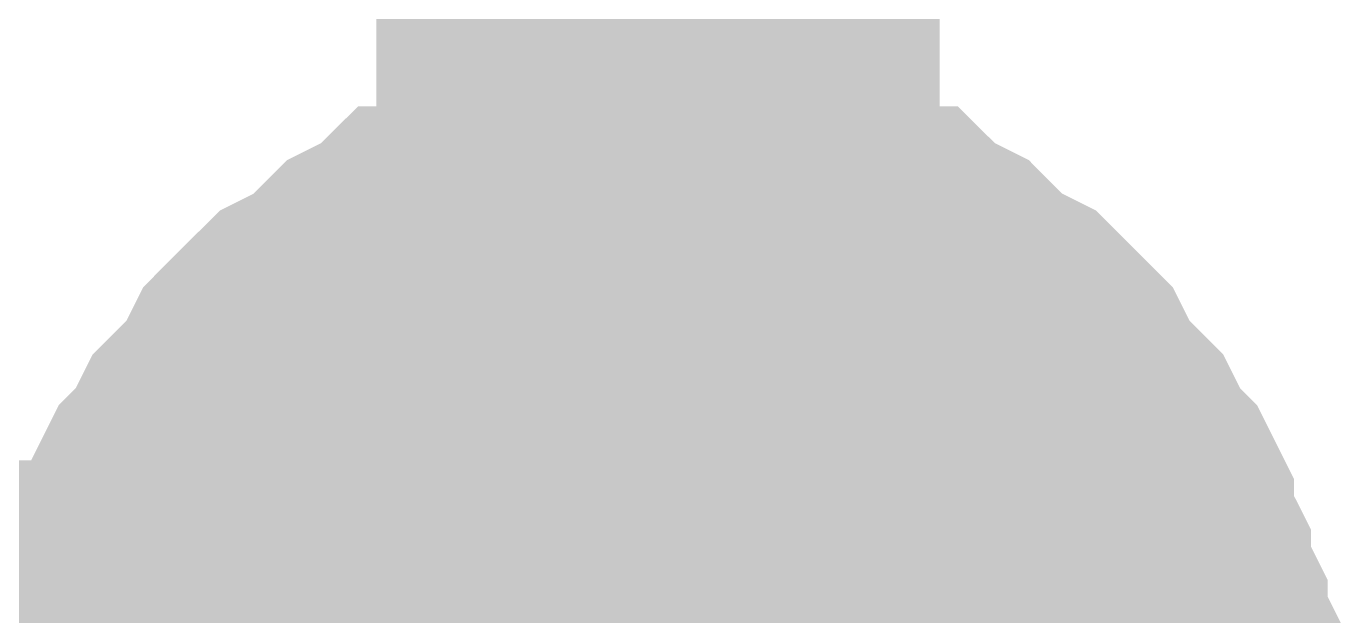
# Model space of a CAD drawing. Header units: inches. Extents: x 0 to 841, y 0 to 594.
# Drawn here: x 504.169 to 505.922, y 232.665 to 233.45 of the extents above; entities that cross this region are included whole.
import ezdxf

# ---------------------------------------------------------------- set-up
doc = ezdxf.new("R2010")
doc.units = ezdxf.units.IN
doc.layers.add('Sheet', color=255, linetype='Continuous')

msp = doc.modelspace()

# ---------------------------------------------------------------- linework, layer by layer
at = {"layer": 'Sheet'}
for points in [[(505.0087, 237.4832, 0.7493, 0.7493, 0), (505.0087, 232.4973, 0.7493, 0.7493, 0)], [(504.2452, 232.4973, 0.2997, 0.2997, 0), (504.2452, 232.5422, 0.2997, 0.2997, 0), (504.2452, 232.5647, 0.2997, 0.2997, 0), (504.2452, 232.6096, 0.2997, 0.2997, 0), (504.2676, 232.6545, 0.2997, 0.2997, 0), (504.2676, 232.677, 0.2997, 0.2997, 0), (504.2901, 232.7219, 0.2997, 0.2997, 0), (504.2901, 232.7443, 0.2997, 0.2997, 0), (504.3125, 232.7892, 0.2997, 0.2997, 0), (504.3125, 232.8117, 0.2997, 0.2997, 0), (504.335, 232.8566, 0.2997, 0.2997, 0), (504.3575, 232.8791, 0.2997, 0.2997, 0), (504.3799, 232.924, 0.2997, 0.2997, 0), (504.4024, 232.9465, 0.2997, 0.2997, 0), (504.4248, 232.9689, 0.2997, 0.2997, 0), (504.4473, 233.0138, 0.2997, 0.2997, 0), (504.4697, 233.0363, 0.2997, 0.2997, 0), (504.4922, 233.0588, 0.2997, 0.2997, 0), (504.5147, 233.0812, 0.2997, 0.2997, 0), (504.5596, 233.1037, 0.2997, 0.2997, 0), (504.582, 233.1261, 0.2997, 0.2997, 0), (504.6045, 233.1486, 0.2997, 0.2997, 0), (504.6494, 233.1711, 0.2997, 0.2997, 0), (504.6719, 233.1935, 0.2997, 0.2997, 0), (504.7168, 233.1935, 0.2997, 0.2997, 0), (504.7392, 233.216, 0.2997, 0.2997, 0), (504.7842, 233.216, 0.2997, 0.2997, 0), (504.8066, 233.2384, 0.2997, 0.2997, 0), (504.8515, 233.2384, 0.2997, 0.2997, 0), (504.8964, 233.2609, 0.2997, 0.2997, 0), (504.9189, 233.2609, 0.2997, 0.2997, 0), (504.9638, 233.2609, 0.2997, 0.2997, 0), (505.0087, 233.2609, 0.2997, 0.2997, 0)], [(504.2452, 232.4973, 0.2997, 0.2997, 0), (504.2452, 232.5422, 0.2997, 0.2997, 0), (504.2452, 232.5647, 0.2997, 0.2997, 0), (504.2452, 232.6096, 0.2997, 0.2997, 0), (504.2676, 232.6545, 0.2997, 0.2997, 0), (504.2676, 232.677, 0.2997, 0.2997, 0), (504.2901, 232.7219, 0.2997, 0.2997, 0), (504.2901, 232.7443, 0.2997, 0.2997, 0), (504.3125, 232.7892, 0.2997, 0.2997, 0), (504.3125, 232.8117, 0.2997, 0.2997, 0), (504.335, 232.8566, 0.2997, 0.2997, 0), (504.3575, 232.8791, 0.2997, 0.2997, 0), (504.3799, 232.924, 0.2997, 0.2997, 0), (504.4024, 232.9465, 0.2997, 0.2997, 0), (504.4248, 232.9689, 0.2997, 0.2997, 0), (504.4473, 233.0138, 0.2997, 0.2997, 0), (504.4697, 233.0363, 0.2997, 0.2997, 0), (504.4922, 233.0588, 0.2997, 0.2997, 0), (504.5147, 233.0812, 0.2997, 0.2997, 0), (504.5596, 233.1037, 0.2997, 0.2997, 0), (504.582, 233.1261, 0.2997, 0.2997, 0), (504.6045, 233.1486, 0.2997, 0.2997, 0), (504.6494, 233.1711, 0.2997, 0.2997, 0), (504.6719, 233.1935, 0.2997, 0.2997, 0), (504.7168, 233.1935, 0.2997, 0.2997, 0), (504.7392, 233.216, 0.2997, 0.2997, 0), (504.7842, 233.216, 0.2997, 0.2997, 0), (504.8066, 233.2384, 0.2997, 0.2997, 0), (504.8515, 233.2384, 0.2997, 0.2997, 0), (504.8964, 233.2609, 0.2997, 0.2997, 0), (504.9189, 233.2609, 0.2997, 0.2997, 0), (504.9638, 233.2609, 0.2997, 0.2997, 0), (505.0087, 233.2609, 0.2997, 0.2997, 0)], [(504.2452, 232.4973, 0.2997, 0.2997, 0), (504.2452, 232.5422, 0.2997, 0.2997, 0), (504.2452, 232.5647, 0.2997, 0.2997, 0), (504.2452, 232.6096, 0.2997, 0.2997, 0), (504.2676, 232.6545, 0.2997, 0.2997, 0), (504.2676, 232.677, 0.2997, 0.2997, 0), (504.2901, 232.7219, 0.2997, 0.2997, 0), (504.2901, 232.7443, 0.2997, 0.2997, 0), (504.3125, 232.7892, 0.2997, 0.2997, 0), (504.3125, 232.8117, 0.2997, 0.2997, 0), (504.335, 232.8566, 0.2997, 0.2997, 0), (504.3575, 232.8791, 0.2997, 0.2997, 0), (504.3799, 232.924, 0.2997, 0.2997, 0), (504.4024, 232.9465, 0.2997, 0.2997, 0), (504.4248, 232.9689, 0.2997, 0.2997, 0), (504.4473, 233.0138, 0.2997, 0.2997, 0), (504.4697, 233.0363, 0.2997, 0.2997, 0), (504.4922, 233.0588, 0.2997, 0.2997, 0), (504.5147, 233.0812, 0.2997, 0.2997, 0), (504.5596, 233.1037, 0.2997, 0.2997, 0), (504.582, 233.1261, 0.2997, 0.2997, 0), (504.6045, 233.1486, 0.2997, 0.2997, 0), (504.6494, 233.1711, 0.2997, 0.2997, 0), (504.6719, 233.1935, 0.2997, 0.2997, 0), (504.7168, 233.1935, 0.2997, 0.2997, 0), (504.7392, 233.216, 0.2997, 0.2997, 0), (504.7842, 233.216, 0.2997, 0.2997, 0), (504.8066, 233.2384, 0.2997, 0.2997, 0), (504.8515, 233.2384, 0.2997, 0.2997, 0), (504.8964, 233.2609, 0.2997, 0.2997, 0), (504.9189, 233.2609, 0.2997, 0.2997, 0), (504.9638, 233.2609, 0.2997, 0.2997, 0), (505.0087, 233.2609, 0.2997, 0.2997, 0)], [(504.2452, 232.4973, 0.2997, 0.2997, 0), (504.2452, 232.5422, 0.2997, 0.2997, 0), (504.2452, 232.5647, 0.2997, 0.2997, 0), (504.2452, 232.6096, 0.2997, 0.2997, 0), (504.2676, 232.6545, 0.2997, 0.2997, 0), (504.2676, 232.677, 0.2997, 0.2997, 0), (504.2901, 232.7219, 0.2997, 0.2997, 0), (504.2901, 232.7443, 0.2997, 0.2997, 0), (504.3125, 232.7892, 0.2997, 0.2997, 0), (504.3125, 232.8117, 0.2997, 0.2997, 0), (504.335, 232.8566, 0.2997, 0.2997, 0), (504.3575, 232.8791, 0.2997, 0.2997, 0), (504.3799, 232.924, 0.2997, 0.2997, 0), (504.4024, 232.9465, 0.2997, 0.2997, 0), (504.4248, 232.9689, 0.2997, 0.2997, 0), (504.4473, 233.0138, 0.2997, 0.2997, 0), (504.4697, 233.0363, 0.2997, 0.2997, 0), (504.4922, 233.0588, 0.2997, 0.2997, 0), (504.5147, 233.0812, 0.2997, 0.2997, 0), (504.5596, 233.1037, 0.2997, 0.2997, 0), (504.582, 233.1261, 0.2997, 0.2997, 0), (504.6045, 233.1486, 0.2997, 0.2997, 0), (504.6494, 233.1711, 0.2997, 0.2997, 0), (504.6719, 233.1935, 0.2997, 0.2997, 0), (504.7168, 233.1935, 0.2997, 0.2997, 0), (504.7392, 233.216, 0.2997, 0.2997, 0), (504.7842, 233.216, 0.2997, 0.2997, 0), (504.8066, 233.2384, 0.2997, 0.2997, 0), (504.8515, 233.2384, 0.2997, 0.2997, 0), (504.8964, 233.2609, 0.2997, 0.2997, 0), (504.9189, 233.2609, 0.2997, 0.2997, 0), (504.9638, 233.2609, 0.2997, 0.2997, 0), (505.0087, 233.2609, 0.2997, 0.2997, 0)], [(505.0087, 233.2609, 0.2997, 0.2997, 0), (505.0087, 233.2609, 0.2997, 0.2997, 0)], [(505.0087, 233.2609, 0.2997, 0.2997, 0), (505.0536, 233.2609, 0.2997, 0.2997, 0), (505.0986, 233.2609, 0.2997, 0.2997, 0), (505.121, 233.2609, 0.2997, 0.2997, 0), (505.1659, 233.2384, 0.2997, 0.2997, 0), (505.2109, 233.2384, 0.2997, 0.2997, 0), (505.2333, 233.216, 0.2997, 0.2997, 0), (505.2782, 233.216, 0.2997, 0.2997, 0), (505.3007, 233.1935, 0.2997, 0.2997, 0), (505.3456, 233.1935, 0.2997, 0.2997, 0), (505.3681, 233.1711, 0.2997, 0.2997, 0), (505.413, 233.1486, 0.2997, 0.2997, 0), (505.4354, 233.1261, 0.2997, 0.2997, 0), (505.4579, 233.1037, 0.2997, 0.2997, 0), (505.5028, 233.0812, 0.2997, 0.2997, 0), (505.5253, 233.0588, 0.2997, 0.2997, 0), (505.5477, 233.0363, 0.2997, 0.2997, 0), (505.5702, 233.0138, 0.2997, 0.2997, 0), (505.5926, 232.9689, 0.2997, 0.2997, 0), (505.6151, 232.9465, 0.2997, 0.2997, 0), (505.6376, 232.924, 0.2997, 0.2997, 0), (505.66, 232.8791, 0.2997, 0.2997, 0), (505.6825, 232.8566, 0.2997, 0.2997, 0), (505.7049, 232.8117, 0.2997, 0.2997, 0), (505.7049, 232.7892, 0.2997, 0.2997, 0), (505.7274, 232.7443, 0.2997, 0.2997, 0), (505.7274, 232.7219, 0.2997, 0.2997, 0), (505.7498, 232.677, 0.2997, 0.2997, 0), (505.7498, 232.6545, 0.2997, 0.2997, 0), (505.7723, 232.6096, 0.2997, 0.2997, 0), (505.7723, 232.5647, 0.2997, 0.2997, 0), (505.7723, 232.5422, 0.2997, 0.2997, 0), (505.7723, 232.4973, 0.2997, 0.2997, 0)], [(505.0087, 233.2609, 0.2997, 0.2997, 0), (505.0087, 233.2609, 0.2997, 0.2997, 0)], [(505.0087, 233.2609, 0.2997, 0.2997, 0), (505.0536, 233.2609, 0.2997, 0.2997, 0), (505.0986, 233.2609, 0.2997, 0.2997, 0), (505.121, 233.2609, 0.2997, 0.2997, 0), (505.1659, 233.2384, 0.2997, 0.2997, 0), (505.2109, 233.2384, 0.2997, 0.2997, 0), (505.2333, 233.216, 0.2997, 0.2997, 0), (505.2782, 233.216, 0.2997, 0.2997, 0), (505.3007, 233.1935, 0.2997, 0.2997, 0), (505.3456, 233.1935, 0.2997, 0.2997, 0), (505.3681, 233.1711, 0.2997, 0.2997, 0), (505.413, 233.1486, 0.2997, 0.2997, 0), (505.4354, 233.1261, 0.2997, 0.2997, 0), (505.4579, 233.1037, 0.2997, 0.2997, 0), (505.5028, 233.0812, 0.2997, 0.2997, 0), (505.5253, 233.0588, 0.2997, 0.2997, 0), (505.5477, 233.0363, 0.2997, 0.2997, 0), (505.5702, 233.0138, 0.2997, 0.2997, 0), (505.5926, 232.9689, 0.2997, 0.2997, 0), (505.6151, 232.9465, 0.2997, 0.2997, 0), (505.6376, 232.924, 0.2997, 0.2997, 0), (505.66, 232.8791, 0.2997, 0.2997, 0), (505.6825, 232.8566, 0.2997, 0.2997, 0), (505.7049, 232.8117, 0.2997, 0.2997, 0), (505.7049, 232.7892, 0.2997, 0.2997, 0), (505.7274, 232.7443, 0.2997, 0.2997, 0), (505.7274, 232.7219, 0.2997, 0.2997, 0), (505.7498, 232.677, 0.2997, 0.2997, 0), (505.7498, 232.6545, 0.2997, 0.2997, 0), (505.7723, 232.6096, 0.2997, 0.2997, 0), (505.7723, 232.5647, 0.2997, 0.2997, 0), (505.7723, 232.5422, 0.2997, 0.2997, 0), (505.7723, 232.4973, 0.2997, 0.2997, 0)], [(505.0087, 233.2609, 0.2997, 0.2997, 0), (505.0087, 233.2609, 0.2997, 0.2997, 0)], [(505.0087, 233.2609, 0.2997, 0.2997, 0), (505.0536, 233.2609, 0.2997, 0.2997, 0), (505.0986, 233.2609, 0.2997, 0.2997, 0), (505.121, 233.2609, 0.2997, 0.2997, 0), (505.1659, 233.2384, 0.2997, 0.2997, 0), (505.2109, 233.2384, 0.2997, 0.2997, 0), (505.2333, 233.216, 0.2997, 0.2997, 0), (505.2782, 233.216, 0.2997, 0.2997, 0), (505.3007, 233.1935, 0.2997, 0.2997, 0), (505.3456, 233.1935, 0.2997, 0.2997, 0), (505.3681, 233.1711, 0.2997, 0.2997, 0), (505.413, 233.1486, 0.2997, 0.2997, 0), (505.4354, 233.1261, 0.2997, 0.2997, 0), (505.4579, 233.1037, 0.2997, 0.2997, 0), (505.5028, 233.0812, 0.2997, 0.2997, 0), (505.5253, 233.0588, 0.2997, 0.2997, 0), (505.5477, 233.0363, 0.2997, 0.2997, 0), (505.5702, 233.0138, 0.2997, 0.2997, 0), (505.5926, 232.9689, 0.2997, 0.2997, 0), (505.6151, 232.9465, 0.2997, 0.2997, 0), (505.6376, 232.924, 0.2997, 0.2997, 0), (505.66, 232.8791, 0.2997, 0.2997, 0), (505.6825, 232.8566, 0.2997, 0.2997, 0), (505.7049, 232.8117, 0.2997, 0.2997, 0), (505.7049, 232.7892, 0.2997, 0.2997, 0), (505.7274, 232.7443, 0.2997, 0.2997, 0), (505.7274, 232.7219, 0.2997, 0.2997, 0), (505.7498, 232.677, 0.2997, 0.2997, 0), (505.7498, 232.6545, 0.2997, 0.2997, 0), (505.7723, 232.6096, 0.2997, 0.2997, 0), (505.7723, 232.5647, 0.2997, 0.2997, 0), (505.7723, 232.5422, 0.2997, 0.2997, 0), (505.7723, 232.4973, 0.2997, 0.2997, 0)], [(505.0087, 233.2609, 0.2997, 0.2997, 0), (505.0087, 233.2609, 0.2997, 0.2997, 0)], [(505.0087, 233.2609, 0.2997, 0.2997, 0), (505.0536, 233.2609, 0.2997, 0.2997, 0), (505.0986, 233.2609, 0.2997, 0.2997, 0), (505.121, 233.2609, 0.2997, 0.2997, 0), (505.1659, 233.2384, 0.2997, 0.2997, 0), (505.2109, 233.2384, 0.2997, 0.2997, 0), (505.2333, 233.216, 0.2997, 0.2997, 0), (505.2782, 233.216, 0.2997, 0.2997, 0), (505.3007, 233.1935, 0.2997, 0.2997, 0), (505.3456, 233.1935, 0.2997, 0.2997, 0), (505.3681, 233.1711, 0.2997, 0.2997, 0), (505.413, 233.1486, 0.2997, 0.2997, 0), (505.4354, 233.1261, 0.2997, 0.2997, 0), (505.4579, 233.1037, 0.2997, 0.2997, 0), (505.5028, 233.0812, 0.2997, 0.2997, 0), (505.5253, 233.0588, 0.2997, 0.2997, 0), (505.5477, 233.0363, 0.2997, 0.2997, 0), (505.5702, 233.0138, 0.2997, 0.2997, 0), (505.5926, 232.9689, 0.2997, 0.2997, 0), (505.6151, 232.9465, 0.2997, 0.2997, 0), (505.6376, 232.924, 0.2997, 0.2997, 0), (505.66, 232.8791, 0.2997, 0.2997, 0), (505.6825, 232.8566, 0.2997, 0.2997, 0), (505.7049, 232.8117, 0.2997, 0.2997, 0), (505.7049, 232.7892, 0.2997, 0.2997, 0), (505.7274, 232.7443, 0.2997, 0.2997, 0), (505.7274, 232.7219, 0.2997, 0.2997, 0), (505.7498, 232.677, 0.2997, 0.2997, 0), (505.7498, 232.6545, 0.2997, 0.2997, 0), (505.7723, 232.6096, 0.2997, 0.2997, 0), (505.7723, 232.5647, 0.2997, 0.2997, 0), (505.7723, 232.5422, 0.2997, 0.2997, 0), (505.7723, 232.4973, 0.2997, 0.2997, 0)], [(504.2452, 232.6096, 0.0991, 0.0991, 0), (504.2676, 232.6545, 0.0991, 0.0991, 0), (504.2676, 232.677, 0.0991, 0.0991, 0), (504.2901, 232.7219, 0.0991, 0.0991, 0), (504.2901, 232.7443, 0.0991, 0.0991, 0), (504.3125, 232.7892, 0.0991, 0.0991, 0), (504.3125, 232.8117, 0.0991, 0.0991, 0), (504.335, 232.8566, 0.0991, 0.0991, 0), (504.3575, 232.8791, 0.0991, 0.0991, 0), (504.3799, 232.924, 0.0991, 0.0991, 0), (504.4024, 232.9465, 0.0991, 0.0991, 0), (504.4248, 232.9689, 0.0991, 0.0991, 0), (504.4473, 233.0138, 0.0991, 0.0991, 0), (504.4697, 233.0363, 0.0991, 0.0991, 0), (504.4922, 233.0588, 0.0991, 0.0991, 0), (504.5147, 233.0812, 0.0991, 0.0991, 0), (504.5596, 233.1037, 0.0991, 0.0991, 0), (504.582, 233.1261, 0.0991, 0.0991, 0), (504.6045, 233.1486, 0.0991, 0.0991, 0), (504.6494, 233.1711, 0.0991, 0.0991, 0), (504.6719, 233.1935, 0.0991, 0.0991, 0), (504.7168, 233.1935, 0.0991, 0.0991, 0), (504.7392, 233.216, 0.0991, 0.0991, 0), (504.7842, 233.216, 0.0991, 0.0991, 0), (504.8066, 233.2384, 0.0991, 0.0991, 0), (504.8515, 233.2384, 0.0991, 0.0991, 0), (504.8964, 233.2609, 0.0991, 0.0991, 0), (504.9189, 233.2609, 0.0991, 0.0991, 0), (504.9638, 233.2609, 0.0991, 0.0991, 0), (505.0087, 233.2609, 0.0991, 0.0991, 0)], [(504.2452, 232.6096, 0.0991, 0.0991, 0), (504.2676, 232.6545, 0.0991, 0.0991, 0), (504.2676, 232.677, 0.0991, 0.0991, 0), (504.2901, 232.7219, 0.0991, 0.0991, 0), (504.2901, 232.7443, 0.0991, 0.0991, 0), (504.3125, 232.7892, 0.0991, 0.0991, 0), (504.3125, 232.8117, 0.0991, 0.0991, 0), (504.335, 232.8566, 0.0991, 0.0991, 0), (504.3575, 232.8791, 0.0991, 0.0991, 0), (504.3799, 232.924, 0.0991, 0.0991, 0), (504.4024, 232.9465, 0.0991, 0.0991, 0), (504.4248, 232.9689, 0.0991, 0.0991, 0), (504.4473, 233.0138, 0.0991, 0.0991, 0), (504.4697, 233.0363, 0.0991, 0.0991, 0), (504.4922, 233.0588, 0.0991, 0.0991, 0), (504.5147, 233.0812, 0.0991, 0.0991, 0), (504.5596, 233.1037, 0.0991, 0.0991, 0), (504.582, 233.1261, 0.0991, 0.0991, 0), (504.6045, 233.1486, 0.0991, 0.0991, 0), (504.6494, 233.1711, 0.0991, 0.0991, 0), (504.6719, 233.1935, 0.0991, 0.0991, 0), (504.7168, 233.1935, 0.0991, 0.0991, 0), (504.7392, 233.216, 0.0991, 0.0991, 0), (504.7842, 233.216, 0.0991, 0.0991, 0), (504.8066, 233.2384, 0.0991, 0.0991, 0), (504.8515, 233.2384, 0.0991, 0.0991, 0), (504.8964, 233.2609, 0.0991, 0.0991, 0), (504.9189, 233.2609, 0.0991, 0.0991, 0), (504.9638, 233.2609, 0.0991, 0.0991, 0), (505.0087, 233.2609, 0.0991, 0.0991, 0)], [(504.2452, 232.6096, 0.0991, 0.0991, 0), (504.2676, 232.6545, 0.0991, 0.0991, 0), (504.2676, 232.677, 0.0991, 0.0991, 0), (504.2901, 232.7219, 0.0991, 0.0991, 0), (504.2901, 232.7443, 0.0991, 0.0991, 0), (504.3125, 232.7892, 0.0991, 0.0991, 0), (504.3125, 232.8117, 0.0991, 0.0991, 0), (504.335, 232.8566, 0.0991, 0.0991, 0), (504.3575, 232.8791, 0.0991, 0.0991, 0), (504.3799, 232.924, 0.0991, 0.0991, 0), (504.4024, 232.9465, 0.0991, 0.0991, 0), (504.4248, 232.9689, 0.0991, 0.0991, 0), (504.4473, 233.0138, 0.0991, 0.0991, 0), (504.4697, 233.0363, 0.0991, 0.0991, 0), (504.4922, 233.0588, 0.0991, 0.0991, 0), (504.5147, 233.0812, 0.0991, 0.0991, 0), (504.5596, 233.1037, 0.0991, 0.0991, 0), (504.582, 233.1261, 0.0991, 0.0991, 0), (504.6045, 233.1486, 0.0991, 0.0991, 0), (504.6494, 233.1711, 0.0991, 0.0991, 0), (504.6719, 233.1935, 0.0991, 0.0991, 0), (504.7168, 233.1935, 0.0991, 0.0991, 0), (504.7392, 233.216, 0.0991, 0.0991, 0), (504.7842, 233.216, 0.0991, 0.0991, 0), (504.8066, 233.2384, 0.0991, 0.0991, 0), (504.8515, 233.2384, 0.0991, 0.0991, 0), (504.8964, 233.2609, 0.0991, 0.0991, 0), (504.9189, 233.2609, 0.0991, 0.0991, 0), (504.9638, 233.2609, 0.0991, 0.0991, 0), (505.0087, 233.2609, 0.0991, 0.0991, 0)], [(504.2452, 232.6096, 0.0991, 0.0991, 0), (504.2676, 232.6545, 0.0991, 0.0991, 0), (504.2676, 232.677, 0.0991, 0.0991, 0), (504.2901, 232.7219, 0.0991, 0.0991, 0), (504.2901, 232.7443, 0.0991, 0.0991, 0), (504.3125, 232.7892, 0.0991, 0.0991, 0), (504.3125, 232.8117, 0.0991, 0.0991, 0), (504.335, 232.8566, 0.0991, 0.0991, 0), (504.3575, 232.8791, 0.0991, 0.0991, 0), (504.3799, 232.924, 0.0991, 0.0991, 0), (504.4024, 232.9465, 0.0991, 0.0991, 0), (504.4248, 232.9689, 0.0991, 0.0991, 0), (504.4473, 233.0138, 0.0991, 0.0991, 0), (504.4697, 233.0363, 0.0991, 0.0991, 0), (504.4922, 233.0588, 0.0991, 0.0991, 0), (504.5147, 233.0812, 0.0991, 0.0991, 0), (504.5596, 233.1037, 0.0991, 0.0991, 0), (504.582, 233.1261, 0.0991, 0.0991, 0), (504.6045, 233.1486, 0.0991, 0.0991, 0), (504.6494, 233.1711, 0.0991, 0.0991, 0), (504.6719, 233.1935, 0.0991, 0.0991, 0), (504.7168, 233.1935, 0.0991, 0.0991, 0), (504.7392, 233.216, 0.0991, 0.0991, 0), (504.7842, 233.216, 0.0991, 0.0991, 0), (504.8066, 233.2384, 0.0991, 0.0991, 0), (504.8515, 233.2384, 0.0991, 0.0991, 0), (504.8964, 233.2609, 0.0991, 0.0991, 0), (504.9189, 233.2609, 0.0991, 0.0991, 0), (504.9638, 233.2609, 0.0991, 0.0991, 0), (505.0087, 233.2609, 0.0991, 0.0991, 0)], [(505.0087, 233.2609, 0.0991, 0.0991, 0), (505.0087, 233.2609, 0.0991, 0.0991, 0)], [(505.0087, 233.2609, 0.0991, 0.0991, 0), (505.0536, 233.2609, 0.0991, 0.0991, 0), (505.0986, 233.2609, 0.0991, 0.0991, 0), (505.121, 233.2609, 0.0991, 0.0991, 0), (505.1659, 233.2384, 0.0991, 0.0991, 0), (505.2109, 233.2384, 0.0991, 0.0991, 0), (505.2333, 233.216, 0.0991, 0.0991, 0), (505.2782, 233.216, 0.0991, 0.0991, 0), (505.3007, 233.1935, 0.0991, 0.0991, 0), (505.3456, 233.1935, 0.0991, 0.0991, 0), (505.3681, 233.1711, 0.0991, 0.0991, 0), (505.413, 233.1486, 0.0991, 0.0991, 0), (505.4354, 233.1261, 0.0991, 0.0991, 0), (505.4579, 233.1037, 0.0991, 0.0991, 0), (505.5028, 233.0812, 0.0991, 0.0991, 0), (505.5253, 233.0588, 0.0991, 0.0991, 0), (505.5477, 233.0363, 0.0991, 0.0991, 0), (505.5702, 233.0138, 0.0991, 0.0991, 0), (505.5926, 232.9689, 0.0991, 0.0991, 0), (505.6151, 232.9465, 0.0991, 0.0991, 0), (505.6376, 232.924, 0.0991, 0.0991, 0), (505.66, 232.8791, 0.0991, 0.0991, 0), (505.6825, 232.8566, 0.0991, 0.0991, 0), (505.7049, 232.8117, 0.0991, 0.0991, 0), (505.7049, 232.7892, 0.0991, 0.0991, 0), (505.7274, 232.7443, 0.0991, 0.0991, 0), (505.7274, 232.7219, 0.0991, 0.0991, 0), (505.7498, 232.677, 0.0991, 0.0991, 0), (505.7498, 232.6545, 0.0991, 0.0991, 0), (505.7723, 232.6096, 0.0991, 0.0991, 0)], [(505.0087, 233.2609, 0.0991, 0.0991, 0), (505.0087, 233.2609, 0.0991, 0.0991, 0)], [(505.0087, 233.2609, 0.0991, 0.0991, 0), (505.0536, 233.2609, 0.0991, 0.0991, 0), (505.0986, 233.2609, 0.0991, 0.0991, 0), (505.121, 233.2609, 0.0991, 0.0991, 0), (505.1659, 233.2384, 0.0991, 0.0991, 0), (505.2109, 233.2384, 0.0991, 0.0991, 0), (505.2333, 233.216, 0.0991, 0.0991, 0), (505.2782, 233.216, 0.0991, 0.0991, 0), (505.3007, 233.1935, 0.0991, 0.0991, 0), (505.3456, 233.1935, 0.0991, 0.0991, 0), (505.3681, 233.1711, 0.0991, 0.0991, 0), (505.413, 233.1486, 0.0991, 0.0991, 0), (505.4354, 233.1261, 0.0991, 0.0991, 0), (505.4579, 233.1037, 0.0991, 0.0991, 0), (505.5028, 233.0812, 0.0991, 0.0991, 0), (505.5253, 233.0588, 0.0991, 0.0991, 0), (505.5477, 233.0363, 0.0991, 0.0991, 0), (505.5702, 233.0138, 0.0991, 0.0991, 0), (505.5926, 232.9689, 0.0991, 0.0991, 0), (505.6151, 232.9465, 0.0991, 0.0991, 0), (505.6376, 232.924, 0.0991, 0.0991, 0), (505.66, 232.8791, 0.0991, 0.0991, 0), (505.6825, 232.8566, 0.0991, 0.0991, 0), (505.7049, 232.8117, 0.0991, 0.0991, 0), (505.7049, 232.7892, 0.0991, 0.0991, 0), (505.7274, 232.7443, 0.0991, 0.0991, 0), (505.7274, 232.7219, 0.0991, 0.0991, 0), (505.7498, 232.677, 0.0991, 0.0991, 0), (505.7498, 232.6545, 0.0991, 0.0991, 0), (505.7723, 232.6096, 0.0991, 0.0991, 0)], [(505.0087, 233.2609, 0.0991, 0.0991, 0), (505.0087, 233.2609, 0.0991, 0.0991, 0)], [(505.0087, 233.2609, 0.0991, 0.0991, 0), (505.0536, 233.2609, 0.0991, 0.0991, 0), (505.0986, 233.2609, 0.0991, 0.0991, 0), (505.121, 233.2609, 0.0991, 0.0991, 0), (505.1659, 233.2384, 0.0991, 0.0991, 0), (505.2109, 233.2384, 0.0991, 0.0991, 0), (505.2333, 233.216, 0.0991, 0.0991, 0), (505.2782, 233.216, 0.0991, 0.0991, 0), (505.3007, 233.1935, 0.0991, 0.0991, 0), (505.3456, 233.1935, 0.0991, 0.0991, 0), (505.3681, 233.1711, 0.0991, 0.0991, 0), (505.413, 233.1486, 0.0991, 0.0991, 0), (505.4354, 233.1261, 0.0991, 0.0991, 0), (505.4579, 233.1037, 0.0991, 0.0991, 0), (505.5028, 233.0812, 0.0991, 0.0991, 0), (505.5253, 233.0588, 0.0991, 0.0991, 0), (505.5477, 233.0363, 0.0991, 0.0991, 0), (505.5702, 233.0138, 0.0991, 0.0991, 0), (505.5926, 232.9689, 0.0991, 0.0991, 0), (505.6151, 232.9465, 0.0991, 0.0991, 0), (505.6376, 232.924, 0.0991, 0.0991, 0), (505.66, 232.8791, 0.0991, 0.0991, 0), (505.6825, 232.8566, 0.0991, 0.0991, 0), (505.7049, 232.8117, 0.0991, 0.0991, 0), (505.7049, 232.7892, 0.0991, 0.0991, 0), (505.7274, 232.7443, 0.0991, 0.0991, 0), (505.7274, 232.7219, 0.0991, 0.0991, 0), (505.7498, 232.677, 0.0991, 0.0991, 0), (505.7498, 232.6545, 0.0991, 0.0991, 0), (505.7723, 232.6096, 0.0991, 0.0991, 0)], [(505.0087, 233.2609, 0.0991, 0.0991, 0), (505.0087, 233.2609, 0.0991, 0.0991, 0)], [(505.0087, 233.2609, 0.0991, 0.0991, 0), (505.0536, 233.2609, 0.0991, 0.0991, 0), (505.0986, 233.2609, 0.0991, 0.0991, 0), (505.121, 233.2609, 0.0991, 0.0991, 0), (505.1659, 233.2384, 0.0991, 0.0991, 0), (505.2109, 233.2384, 0.0991, 0.0991, 0), (505.2333, 233.216, 0.0991, 0.0991, 0), (505.2782, 233.216, 0.0991, 0.0991, 0), (505.3007, 233.1935, 0.0991, 0.0991, 0), (505.3456, 233.1935, 0.0991, 0.0991, 0), (505.3681, 233.1711, 0.0991, 0.0991, 0), (505.413, 233.1486, 0.0991, 0.0991, 0), (505.4354, 233.1261, 0.0991, 0.0991, 0), (505.4579, 233.1037, 0.0991, 0.0991, 0), (505.5028, 233.0812, 0.0991, 0.0991, 0), (505.5253, 233.0588, 0.0991, 0.0991, 0), (505.5477, 233.0363, 0.0991, 0.0991, 0), (505.5702, 233.0138, 0.0991, 0.0991, 0), (505.5926, 232.9689, 0.0991, 0.0991, 0), (505.6151, 232.9465, 0.0991, 0.0991, 0), (505.6376, 232.924, 0.0991, 0.0991, 0), (505.66, 232.8791, 0.0991, 0.0991, 0), (505.6825, 232.8566, 0.0991, 0.0991, 0), (505.7049, 232.8117, 0.0991, 0.0991, 0), (505.7049, 232.7892, 0.0991, 0.0991, 0), (505.7274, 232.7443, 0.0991, 0.0991, 0), (505.7274, 232.7219, 0.0991, 0.0991, 0), (505.7498, 232.677, 0.0991, 0.0991, 0), (505.7498, 232.6545, 0.0991, 0.0991, 0), (505.7723, 232.6096, 0.0991, 0.0991, 0)], [(504.4922, 232.4973, 0.2997, 0.2997, 0), (504.4922, 232.5197, 0.2997, 0.2997, 0), (504.4922, 232.5422, 0.2997, 0.2997, 0), (504.4922, 232.5647, 0.2997, 0.2997, 0), (504.4922, 232.5871, 0.2997, 0.2997, 0), (504.5147, 232.6096, 0.2997, 0.2997, 0), (504.5147, 232.632, 0.2997, 0.2997, 0), (504.5147, 232.677, 0.2997, 0.2997, 0), (504.5371, 232.677, 0.2997, 0.2997, 0), (504.5371, 232.6994, 0.2997, 0.2997, 0), (504.5596, 232.7219, 0.2997, 0.2997, 0), (504.5596, 232.7443, 0.2997, 0.2997, 0), (504.582, 232.7668, 0.2997, 0.2997, 0), (504.582, 232.7892, 0.2997, 0.2997, 0), (504.6045, 232.8117, 0.2997, 0.2997, 0), (504.6269, 232.8342, 0.2997, 0.2997, 0), (504.6494, 232.8566, 0.2997, 0.2997, 0), (504.6494, 232.8566, 0.2997, 0.2997, 0), (504.6719, 232.8791, 0.2997, 0.2997, 0), (504.6943, 232.9015, 0.2997, 0.2997, 0), (504.7168, 232.9015, 0.2997, 0.2997, 0), (504.7392, 232.924, 0.2997, 0.2997, 0), (504.7617, 232.924, 0.2997, 0.2997, 0), (504.7842, 232.9465, 0.2997, 0.2997, 0), (504.8066, 232.9465, 0.2997, 0.2997, 0), (504.8291, 232.9689, 0.2997, 0.2997, 0), (504.8515, 232.9689, 0.2997, 0.2997, 0), (504.874, 232.9689, 0.2997, 0.2997, 0), (504.8964, 232.9914, 0.2997, 0.2997, 0), (504.9189, 232.9914, 0.2997, 0.2997, 0), (504.9638, 232.9914, 0.2997, 0.2997, 0), (504.9863, 232.9914, 0.2997, 0.2997, 0), (505.0087, 232.9914, 0.2997, 0.2997, 0)], [(504.4922, 232.4973, 0.2997, 0.2997, 0), (504.4922, 232.5197, 0.2997, 0.2997, 0), (504.4922, 232.5422, 0.2997, 0.2997, 0), (504.4922, 232.5647, 0.2997, 0.2997, 0), (504.4922, 232.5871, 0.2997, 0.2997, 0), (504.5147, 232.6096, 0.2997, 0.2997, 0), (504.5147, 232.632, 0.2997, 0.2997, 0), (504.5147, 232.677, 0.2997, 0.2997, 0), (504.5371, 232.677, 0.2997, 0.2997, 0), (504.5371, 232.6994, 0.2997, 0.2997, 0), (504.5596, 232.7219, 0.2997, 0.2997, 0), (504.5596, 232.7443, 0.2997, 0.2997, 0), (504.582, 232.7668, 0.2997, 0.2997, 0), (504.582, 232.7892, 0.2997, 0.2997, 0), (504.6045, 232.8117, 0.2997, 0.2997, 0), (504.6269, 232.8342, 0.2997, 0.2997, 0), (504.6494, 232.8566, 0.2997, 0.2997, 0), (504.6494, 232.8566, 0.2997, 0.2997, 0), (504.6719, 232.8791, 0.2997, 0.2997, 0), (504.6943, 232.9015, 0.2997, 0.2997, 0), (504.7168, 232.9015, 0.2997, 0.2997, 0), (504.7392, 232.924, 0.2997, 0.2997, 0), (504.7617, 232.924, 0.2997, 0.2997, 0), (504.7842, 232.9465, 0.2997, 0.2997, 0), (504.8066, 232.9465, 0.2997, 0.2997, 0), (504.8291, 232.9689, 0.2997, 0.2997, 0), (504.8515, 232.9689, 0.2997, 0.2997, 0), (504.874, 232.9689, 0.2997, 0.2997, 0), (504.8964, 232.9914, 0.2997, 0.2997, 0), (504.9189, 232.9914, 0.2997, 0.2997, 0), (504.9638, 232.9914, 0.2997, 0.2997, 0), (504.9863, 232.9914, 0.2997, 0.2997, 0), (505.0087, 232.9914, 0.2997, 0.2997, 0)], [(504.4922, 232.4973, 0.2997, 0.2997, 0), (504.4922, 232.5197, 0.2997, 0.2997, 0), (504.4922, 232.5422, 0.2997, 0.2997, 0), (504.4922, 232.5647, 0.2997, 0.2997, 0), (504.4922, 232.5871, 0.2997, 0.2997, 0), (504.5147, 232.6096, 0.2997, 0.2997, 0), (504.5147, 232.632, 0.2997, 0.2997, 0), (504.5147, 232.677, 0.2997, 0.2997, 0), (504.5371, 232.677, 0.2997, 0.2997, 0), (504.5371, 232.6994, 0.2997, 0.2997, 0), (504.5596, 232.7219, 0.2997, 0.2997, 0), (504.5596, 232.7443, 0.2997, 0.2997, 0), (504.582, 232.7668, 0.2997, 0.2997, 0), (504.582, 232.7892, 0.2997, 0.2997, 0), (504.6045, 232.8117, 0.2997, 0.2997, 0), (504.6269, 232.8342, 0.2997, 0.2997, 0), (504.6494, 232.8566, 0.2997, 0.2997, 0), (504.6494, 232.8566, 0.2997, 0.2997, 0), (504.6719, 232.8791, 0.2997, 0.2997, 0), (504.6943, 232.9015, 0.2997, 0.2997, 0), (504.7168, 232.9015, 0.2997, 0.2997, 0), (504.7392, 232.924, 0.2997, 0.2997, 0), (504.7617, 232.924, 0.2997, 0.2997, 0), (504.7842, 232.9465, 0.2997, 0.2997, 0), (504.8066, 232.9465, 0.2997, 0.2997, 0), (504.8291, 232.9689, 0.2997, 0.2997, 0), (504.8515, 232.9689, 0.2997, 0.2997, 0), (504.874, 232.9689, 0.2997, 0.2997, 0), (504.8964, 232.9914, 0.2997, 0.2997, 0), (504.9189, 232.9914, 0.2997, 0.2997, 0), (504.9638, 232.9914, 0.2997, 0.2997, 0), (504.9863, 232.9914, 0.2997, 0.2997, 0), (505.0087, 232.9914, 0.2997, 0.2997, 0)], [(505.0087, 232.9914, 0.2997, 0.2997, 0), (505.0087, 232.9914, 0.2997, 0.2997, 0)], [(505.0087, 232.9914, 0.2997, 0.2997, 0), (505.0312, 232.9914, 0.2997, 0.2997, 0), (505.0536, 232.9914, 0.2997, 0.2997, 0), (505.0761, 232.9914, 0.2997, 0.2997, 0), (505.0986, 232.9914, 0.2997, 0.2997, 0), (505.121, 232.9689, 0.2997, 0.2997, 0), (505.1435, 232.9689, 0.2997, 0.2997, 0), (505.1884, 232.9689, 0.2997, 0.2997, 0), (505.2109, 232.9465, 0.2997, 0.2997, 0), (505.2109, 232.9465, 0.2997, 0.2997, 0), (505.2333, 232.924, 0.2997, 0.2997, 0), (505.2558, 232.924, 0.2997, 0.2997, 0), (505.2782, 232.9015, 0.2997, 0.2997, 0), (505.3007, 232.9015, 0.2997, 0.2997, 0), (505.3231, 232.8791, 0.2997, 0.2997, 0), (505.3456, 232.8566, 0.2997, 0.2997, 0), (505.3456, 232.8566, 0.2997, 0.2997, 0), (505.3681, 232.8342, 0.2997, 0.2997, 0), (505.3905, 232.8117, 0.2997, 0.2997, 0), (505.413, 232.7892, 0.2997, 0.2997, 0), (505.413, 232.7668, 0.2997, 0.2997, 0), (505.4354, 232.7443, 0.2997, 0.2997, 0), (505.4354, 232.7219, 0.2997, 0.2997, 0), (505.4579, 232.6994, 0.2997, 0.2997, 0), (505.4579, 232.677, 0.2997, 0.2997, 0), (505.4803, 232.677, 0.2997, 0.2997, 0), (505.4803, 232.632, 0.2997, 0.2997, 0), (505.4803, 232.6096, 0.2997, 0.2997, 0), (505.5028, 232.5871, 0.2997, 0.2997, 0), (505.5028, 232.5647, 0.2997, 0.2997, 0), (505.5028, 232.5422, 0.2997, 0.2997, 0), (505.5028, 232.5197, 0.2997, 0.2997, 0), (505.5028, 232.4973, 0.2997, 0.2997, 0)], [(505.0087, 232.9914, 0.2997, 0.2997, 0), (505.0087, 232.9914, 0.2997, 0.2997, 0)], [(505.0087, 232.9914, 0.2997, 0.2997, 0), (505.0312, 232.9914, 0.2997, 0.2997, 0), (505.0536, 232.9914, 0.2997, 0.2997, 0), (505.0761, 232.9914, 0.2997, 0.2997, 0), (505.0986, 232.9914, 0.2997, 0.2997, 0), (505.121, 232.9689, 0.2997, 0.2997, 0), (505.1435, 232.9689, 0.2997, 0.2997, 0), (505.1884, 232.9689, 0.2997, 0.2997, 0), (505.2109, 232.9465, 0.2997, 0.2997, 0), (505.2109, 232.9465, 0.2997, 0.2997, 0), (505.2333, 232.924, 0.2997, 0.2997, 0), (505.2558, 232.924, 0.2997, 0.2997, 0), (505.2782, 232.9015, 0.2997, 0.2997, 0), (505.3007, 232.9015, 0.2997, 0.2997, 0), (505.3231, 232.8791, 0.2997, 0.2997, 0), (505.3456, 232.8566, 0.2997, 0.2997, 0), (505.3456, 232.8566, 0.2997, 0.2997, 0), (505.3681, 232.8342, 0.2997, 0.2997, 0), (505.3905, 232.8117, 0.2997, 0.2997, 0), (505.413, 232.7892, 0.2997, 0.2997, 0), (505.413, 232.7668, 0.2997, 0.2997, 0), (505.4354, 232.7443, 0.2997, 0.2997, 0), (505.4354, 232.7219, 0.2997, 0.2997, 0), (505.4579, 232.6994, 0.2997, 0.2997, 0), (505.4579, 232.677, 0.2997, 0.2997, 0), (505.4803, 232.677, 0.2997, 0.2997, 0), (505.4803, 232.632, 0.2997, 0.2997, 0), (505.4803, 232.6096, 0.2997, 0.2997, 0), (505.5028, 232.5871, 0.2997, 0.2997, 0), (505.5028, 232.5647, 0.2997, 0.2997, 0), (505.5028, 232.5422, 0.2997, 0.2997, 0), (505.5028, 232.5197, 0.2997, 0.2997, 0), (505.5028, 232.4973, 0.2997, 0.2997, 0)], [(505.0087, 232.9914, 0.2997, 0.2997, 0), (505.0087, 232.9914, 0.2997, 0.2997, 0)], [(505.0087, 232.9914, 0.2997, 0.2997, 0), (505.0312, 232.9914, 0.2997, 0.2997, 0), (505.0536, 232.9914, 0.2997, 0.2997, 0), (505.0761, 232.9914, 0.2997, 0.2997, 0), (505.0986, 232.9914, 0.2997, 0.2997, 0), (505.121, 232.9689, 0.2997, 0.2997, 0), (505.1435, 232.9689, 0.2997, 0.2997, 0), (505.1884, 232.9689, 0.2997, 0.2997, 0), (505.2109, 232.9465, 0.2997, 0.2997, 0), (505.2109, 232.9465, 0.2997, 0.2997, 0), (505.2333, 232.924, 0.2997, 0.2997, 0), (505.2558, 232.924, 0.2997, 0.2997, 0), (505.2782, 232.9015, 0.2997, 0.2997, 0), (505.3007, 232.9015, 0.2997, 0.2997, 0), (505.3231, 232.8791, 0.2997, 0.2997, 0), (505.3456, 232.8566, 0.2997, 0.2997, 0), (505.3456, 232.8566, 0.2997, 0.2997, 0), (505.3681, 232.8342, 0.2997, 0.2997, 0), (505.3905, 232.8117, 0.2997, 0.2997, 0), (505.413, 232.7892, 0.2997, 0.2997, 0), (505.413, 232.7668, 0.2997, 0.2997, 0), (505.4354, 232.7443, 0.2997, 0.2997, 0), (505.4354, 232.7219, 0.2997, 0.2997, 0), (505.4579, 232.6994, 0.2997, 0.2997, 0), (505.4579, 232.677, 0.2997, 0.2997, 0), (505.4803, 232.677, 0.2997, 0.2997, 0), (505.4803, 232.632, 0.2997, 0.2997, 0), (505.4803, 232.6096, 0.2997, 0.2997, 0), (505.5028, 232.5871, 0.2997, 0.2997, 0), (505.5028, 232.5647, 0.2997, 0.2997, 0), (505.5028, 232.5422, 0.2997, 0.2997, 0), (505.5028, 232.5197, 0.2997, 0.2997, 0), (505.5028, 232.4973, 0.2997, 0.2997, 0)], [(504.5147, 232.6096, 0.0991, 0.0991, 0), (504.5147, 232.632, 0.0991, 0.0991, 0), (504.5147, 232.677, 0.0991, 0.0991, 0), (504.5371, 232.677, 0.0991, 0.0991, 0), (504.5371, 232.6994, 0.0991, 0.0991, 0), (504.5596, 232.7219, 0.0991, 0.0991, 0), (504.5596, 232.7443, 0.0991, 0.0991, 0), (504.582, 232.7668, 0.0991, 0.0991, 0), (504.582, 232.7892, 0.0991, 0.0991, 0), (504.6045, 232.8117, 0.0991, 0.0991, 0), (504.6269, 232.8342, 0.0991, 0.0991, 0), (504.6494, 232.8566, 0.0991, 0.0991, 0), (504.6494, 232.8566, 0.0991, 0.0991, 0), (504.6719, 232.8791, 0.0991, 0.0991, 0), (504.6943, 232.9015, 0.0991, 0.0991, 0), (504.7168, 232.9015, 0.0991, 0.0991, 0), (504.7392, 232.924, 0.0991, 0.0991, 0), (504.7617, 232.924, 0.0991, 0.0991, 0), (504.7842, 232.9465, 0.0991, 0.0991, 0), (504.8066, 232.9465, 0.0991, 0.0991, 0), (504.8291, 232.9689, 0.0991, 0.0991, 0), (504.8515, 232.9689, 0.0991, 0.0991, 0), (504.874, 232.9689, 0.0991, 0.0991, 0), (504.8964, 232.9914, 0.0991, 0.0991, 0), (504.9189, 232.9914, 0.0991, 0.0991, 0), (504.9638, 232.9914, 0.0991, 0.0991, 0), (504.9863, 232.9914, 0.0991, 0.0991, 0), (505.0087, 232.9914, 0.0991, 0.0991, 0)], [(504.5147, 232.6096, 0.0991, 0.0991, 0), (504.5147, 232.632, 0.0991, 0.0991, 0), (504.5147, 232.677, 0.0991, 0.0991, 0), (504.5371, 232.677, 0.0991, 0.0991, 0), (504.5371, 232.6994, 0.0991, 0.0991, 0), (504.5596, 232.7219, 0.0991, 0.0991, 0), (504.5596, 232.7443, 0.0991, 0.0991, 0), (504.582, 232.7668, 0.0991, 0.0991, 0), (504.582, 232.7892, 0.0991, 0.0991, 0), (504.6045, 232.8117, 0.0991, 0.0991, 0), (504.6269, 232.8342, 0.0991, 0.0991, 0), (504.6494, 232.8566, 0.0991, 0.0991, 0), (504.6494, 232.8566, 0.0991, 0.0991, 0), (504.6719, 232.8791, 0.0991, 0.0991, 0), (504.6943, 232.9015, 0.0991, 0.0991, 0), (504.7168, 232.9015, 0.0991, 0.0991, 0), (504.7392, 232.924, 0.0991, 0.0991, 0), (504.7617, 232.924, 0.0991, 0.0991, 0), (504.7842, 232.9465, 0.0991, 0.0991, 0), (504.8066, 232.9465, 0.0991, 0.0991, 0), (504.8291, 232.9689, 0.0991, 0.0991, 0), (504.8515, 232.9689, 0.0991, 0.0991, 0), (504.874, 232.9689, 0.0991, 0.0991, 0), (504.8964, 232.9914, 0.0991, 0.0991, 0), (504.9189, 232.9914, 0.0991, 0.0991, 0), (504.9638, 232.9914, 0.0991, 0.0991, 0), (504.9863, 232.9914, 0.0991, 0.0991, 0), (505.0087, 232.9914, 0.0991, 0.0991, 0)], [(504.5147, 232.6096, 0.0991, 0.0991, 0), (504.5147, 232.632, 0.0991, 0.0991, 0), (504.5147, 232.677, 0.0991, 0.0991, 0), (504.5371, 232.677, 0.0991, 0.0991, 0), (504.5371, 232.6994, 0.0991, 0.0991, 0), (504.5596, 232.7219, 0.0991, 0.0991, 0), (504.5596, 232.7443, 0.0991, 0.0991, 0), (504.582, 232.7668, 0.0991, 0.0991, 0), (504.582, 232.7892, 0.0991, 0.0991, 0), (504.6045, 232.8117, 0.0991, 0.0991, 0), (504.6269, 232.8342, 0.0991, 0.0991, 0), (504.6494, 232.8566, 0.0991, 0.0991, 0), (504.6494, 232.8566, 0.0991, 0.0991, 0), (504.6719, 232.8791, 0.0991, 0.0991, 0), (504.6943, 232.9015, 0.0991, 0.0991, 0), (504.7168, 232.9015, 0.0991, 0.0991, 0), (504.7392, 232.924, 0.0991, 0.0991, 0), (504.7617, 232.924, 0.0991, 0.0991, 0), (504.7842, 232.9465, 0.0991, 0.0991, 0), (504.8066, 232.9465, 0.0991, 0.0991, 0), (504.8291, 232.9689, 0.0991, 0.0991, 0), (504.8515, 232.9689, 0.0991, 0.0991, 0), (504.874, 232.9689, 0.0991, 0.0991, 0), (504.8964, 232.9914, 0.0991, 0.0991, 0), (504.9189, 232.9914, 0.0991, 0.0991, 0), (504.9638, 232.9914, 0.0991, 0.0991, 0), (504.9863, 232.9914, 0.0991, 0.0991, 0), (505.0087, 232.9914, 0.0991, 0.0991, 0)], [(505.0087, 232.9914, 0.0991, 0.0991, 0), (505.0087, 232.9914, 0.0991, 0.0991, 0)], [(505.0087, 232.9914, 0.0991, 0.0991, 0), (505.0312, 232.9914, 0.0991, 0.0991, 0), (505.0536, 232.9914, 0.0991, 0.0991, 0), (505.0761, 232.9914, 0.0991, 0.0991, 0), (505.0986, 232.9914, 0.0991, 0.0991, 0), (505.121, 232.9689, 0.0991, 0.0991, 0), (505.1435, 232.9689, 0.0991, 0.0991, 0), (505.1884, 232.9689, 0.0991, 0.0991, 0), (505.2109, 232.9465, 0.0991, 0.0991, 0), (505.2109, 232.9465, 0.0991, 0.0991, 0), (505.2333, 232.924, 0.0991, 0.0991, 0), (505.2558, 232.924, 0.0991, 0.0991, 0), (505.2782, 232.9015, 0.0991, 0.0991, 0), (505.3007, 232.9015, 0.0991, 0.0991, 0), (505.3231, 232.8791, 0.0991, 0.0991, 0), (505.3456, 232.8566, 0.0991, 0.0991, 0), (505.3456, 232.8566, 0.0991, 0.0991, 0), (505.3681, 232.8342, 0.0991, 0.0991, 0), (505.3905, 232.8117, 0.0991, 0.0991, 0), (505.413, 232.7892, 0.0991, 0.0991, 0), (505.413, 232.7668, 0.0991, 0.0991, 0), (505.4354, 232.7443, 0.0991, 0.0991, 0), (505.4354, 232.7219, 0.0991, 0.0991, 0), (505.4579, 232.6994, 0.0991, 0.0991, 0), (505.4579, 232.677, 0.0991, 0.0991, 0), (505.4803, 232.677, 0.0991, 0.0991, 0), (505.4803, 232.632, 0.0991, 0.0991, 0), (505.4803, 232.6096, 0.0991, 0.0991, 0)], [(505.0087, 232.9914, 0.0991, 0.0991, 0), (505.0087, 232.9914, 0.0991, 0.0991, 0)], [(505.0087, 232.9914, 0.0991, 0.0991, 0), (505.0312, 232.9914, 0.0991, 0.0991, 0), (505.0536, 232.9914, 0.0991, 0.0991, 0), (505.0761, 232.9914, 0.0991, 0.0991, 0), (505.0986, 232.9914, 0.0991, 0.0991, 0), (505.121, 232.9689, 0.0991, 0.0991, 0), (505.1435, 232.9689, 0.0991, 0.0991, 0), (505.1884, 232.9689, 0.0991, 0.0991, 0), (505.2109, 232.9465, 0.0991, 0.0991, 0), (505.2109, 232.9465, 0.0991, 0.0991, 0), (505.2333, 232.924, 0.0991, 0.0991, 0), (505.2558, 232.924, 0.0991, 0.0991, 0), (505.2782, 232.9015, 0.0991, 0.0991, 0), (505.3007, 232.9015, 0.0991, 0.0991, 0), (505.3231, 232.8791, 0.0991, 0.0991, 0), (505.3456, 232.8566, 0.0991, 0.0991, 0), (505.3456, 232.8566, 0.0991, 0.0991, 0), (505.3681, 232.8342, 0.0991, 0.0991, 0), (505.3905, 232.8117, 0.0991, 0.0991, 0), (505.413, 232.7892, 0.0991, 0.0991, 0), (505.413, 232.7668, 0.0991, 0.0991, 0), (505.4354, 232.7443, 0.0991, 0.0991, 0), (505.4354, 232.7219, 0.0991, 0.0991, 0), (505.4579, 232.6994, 0.0991, 0.0991, 0), (505.4579, 232.677, 0.0991, 0.0991, 0), (505.4803, 232.677, 0.0991, 0.0991, 0), (505.4803, 232.632, 0.0991, 0.0991, 0), (505.4803, 232.6096, 0.0991, 0.0991, 0)], [(505.0087, 232.9914, 0.0991, 0.0991, 0), (505.0087, 232.9914, 0.0991, 0.0991, 0)], [(505.0087, 232.9914, 0.0991, 0.0991, 0), (505.0312, 232.9914, 0.0991, 0.0991, 0), (505.0536, 232.9914, 0.0991, 0.0991, 0), (505.0761, 232.9914, 0.0991, 0.0991, 0), (505.0986, 232.9914, 0.0991, 0.0991, 0), (505.121, 232.9689, 0.0991, 0.0991, 0), (505.1435, 232.9689, 0.0991, 0.0991, 0), (505.1884, 232.9689, 0.0991, 0.0991, 0), (505.2109, 232.9465, 0.0991, 0.0991, 0), (505.2109, 232.9465, 0.0991, 0.0991, 0), (505.2333, 232.924, 0.0991, 0.0991, 0), (505.2558, 232.924, 0.0991, 0.0991, 0), (505.2782, 232.9015, 0.0991, 0.0991, 0), (505.3007, 232.9015, 0.0991, 0.0991, 0), (505.3231, 232.8791, 0.0991, 0.0991, 0), (505.3456, 232.8566, 0.0991, 0.0991, 0), (505.3456, 232.8566, 0.0991, 0.0991, 0), (505.3681, 232.8342, 0.0991, 0.0991, 0), (505.3905, 232.8117, 0.0991, 0.0991, 0), (505.413, 232.7892, 0.0991, 0.0991, 0), (505.413, 232.7668, 0.0991, 0.0991, 0), (505.4354, 232.7443, 0.0991, 0.0991, 0), (505.4354, 232.7219, 0.0991, 0.0991, 0), (505.4579, 232.6994, 0.0991, 0.0991, 0), (505.4579, 232.677, 0.0991, 0.0991, 0), (505.4803, 232.677, 0.0991, 0.0991, 0), (505.4803, 232.632, 0.0991, 0.0991, 0), (505.4803, 232.6096, 0.0991, 0.0991, 0)], [(495.015, 232.4973, 0.7493, 0.7493, 0), (505.0087, 232.4973, 0.7493, 0.7493, 0)], [(505.0087, 232.4973, 0.7493, 0.7493, 0), (505.0087, 226.9948, 0.7493, 0.7493, 0)]]:
    msp.add_lwpolyline(points, format="xyseb", dxfattribs=at)
msp.add_lwpolyline([(504.746, 232.5, 0.508, 0.508, 1), (505.254, 232.5, 0.508, 0.508, 1)], format="xyseb", close=True, dxfattribs=at)

doc.saveas('drawing.dxf')
